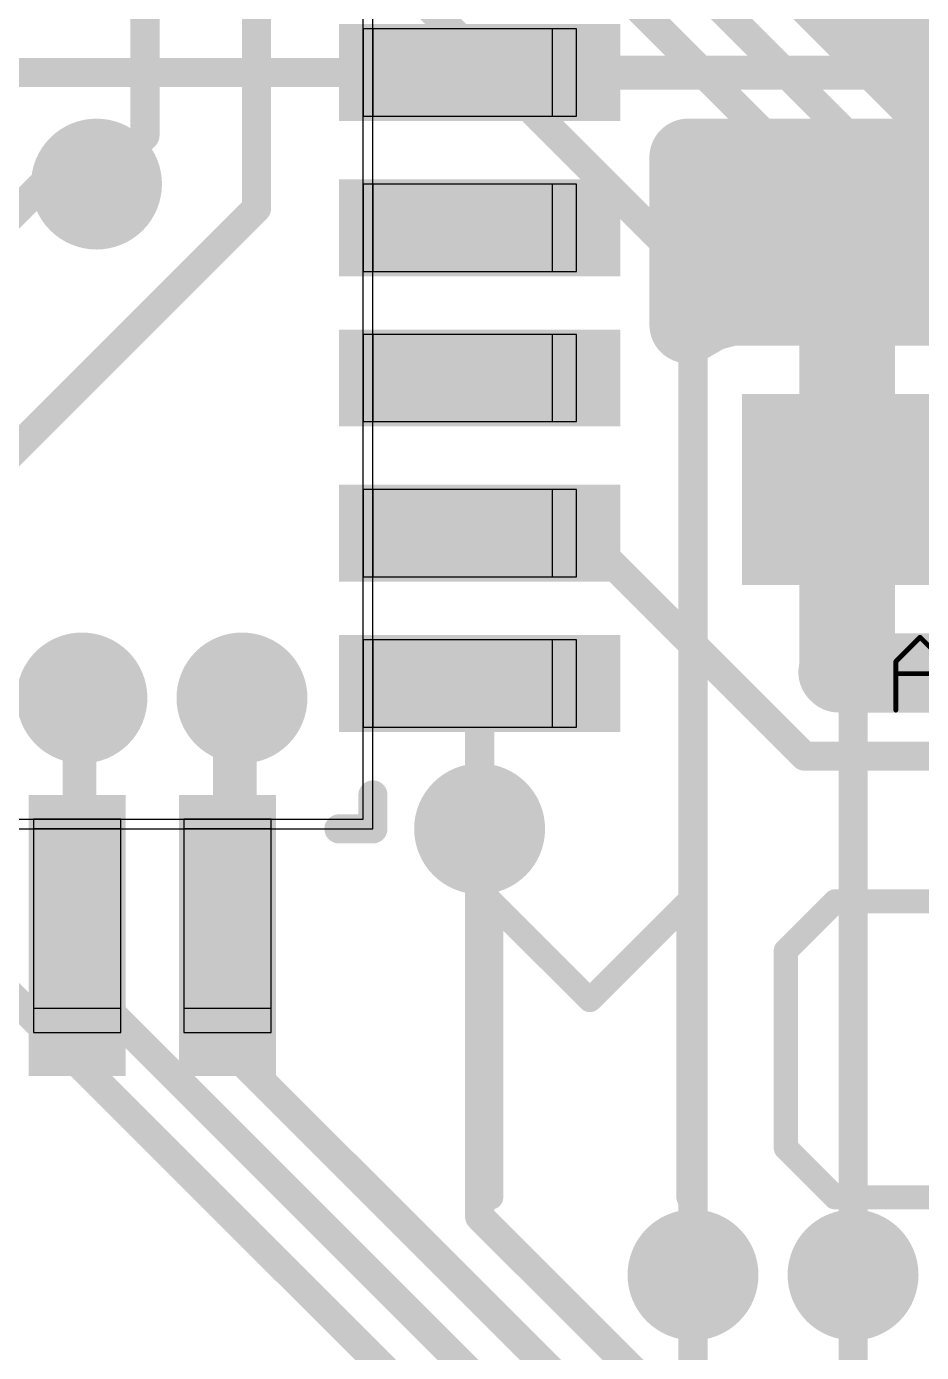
# Model space of a CAD drawing. Extents: x 0.5 to 37.4, y 3.1 to 45.2.
# Drawn here: x 24.6 to 29.29, y 14.02 to 20.97 of the extents above; entities that cross this region are included whole.
import ezdxf

# ---------------------------------------------------------------- set-up
doc = ezdxf.new("R2010")
doc.units = 0
for name, color, linetype in [('1', 22, 'CONTINUOUS'), ('121', 253, 'CONTINUOUS'), ('16', 175, 'CONTINUOUS'), ('18', 82, 'CONTINUOUS'), ('21', 253, 'CONTINUOUS'), ('25', 253, 'CONTINUOUS'), ('51', 253, 'CONTINUOUS')]:
    doc.layers.add(name, color=color, linetype=linetype)

# ---------------------------------------------------------------- blocks, each defined once
blk = doc.blocks.new('RECT')
blk.add_solid([(-0.5, -0.5), (0.5, -0.5), (-0.5, 0.5), (0.5, 0.5)])
blk = doc.blocks.new('ROUNDV')
at = {"const_width": 0.5}
blk.add_lwpolyline([(0, -0.25, 1), (0, 0.25, 1), (0, -0.25)], format="xyb", dxfattribs=at)

msp = doc.modelspace()

# ---------------------------------------------------------------- linework, layer by layer
at = {"layer": '1'}
for points, const_width in [([(19.9898, 20.7264), (26.9748, 20.7264)], 0.1524), ([(26.9748, 20.7264), (31.3436, 20.7264)], 0.1778), ([(28.067, 19.4058), (28.067, 20.2819)], 0.4064), ([(28.067, 20.2819), (31.1595, 20.2819)], 0.4064), ([(21.9964, 17.4498), (24.6888, 20.1422)], 0.1524), ([(24.6888, 20.1422), (24.9682, 20.1422)], 0.1524), ([(28.067, 19.9136), (31.3055, 19.9136)], 0.4064), ([(28.067, 19.5072), (31.3055, 19.5072)], 0.4064), ([(28.1733, 19.468), (28.069, 19.4078)], 0.4064), ([(28.2896, 19.4992), (28.1733, 19.468)], 0.4064), ([(28.8529, 19.4992), (28.2896, 19.4992)], 0.4064), ([(28.8529, 18.5888), (28.8529, 19.4992)], 0.4064), ([(29.5099, 19.4992), (28.9466, 19.4992)], 0.4064), ([(28.9466, 19.4992), (28.9466, 18.5888)], 0.4064), ([(28.069, 19.4078), (28.067, 19.4058)], 0.4064), ([(28.8529, 19.1008), (28.9466, 19.1008)], 0.4064), ([(28.8529, 18.6944), (28.9466, 18.6944)], 0.4064), ([(28.9466, 18.5888), (28.8529, 18.5888)], 0.4064), ([(28.8529, 17.5848), (28.8529, 18.4952)], 0.4064), ([(28.8529, 18.4952), (28.9466, 18.4952)], 0.4064), ([(28.9466, 18.4952), (28.9466, 17.5848)], 0.4064), ([(28.8529, 18.288), (28.9466, 18.288)], 0.4064), ([(26.9748, 18.3134), (27.5082, 18.3134)], 0.1524), ([(27.5082, 18.3134), (28.6766, 17.145)], 0.1524), ([(28.8529, 17.8816), (28.9466, 17.8816)], 0.4064), ([(28.8555, 17.5768), (28.8475, 17.5848)], 0.4064), ([(28.8475, 17.5848), (28.8529, 17.5848)], 0.4064), ([(28.9466, 17.5848), (29.5099, 17.5848)], 0.4064), ([(29.6407, 17.5768), (28.8555, 17.5768)], 0.4064), ([(26.9748, 16.764), (26.9748, 17.526)], 0.1524), ([(24.892, 17.4498), (24.8666, 17.4244)], 0.1524), ([(25.7302, 17.4498), (25.654, 17.3736)], 0.1524), ([(24.8666, 17.4244), (24.8666, 16.2052)], 0.1524), ([(25.654, 17.3736), (25.654, 16.2052)], 0.1524), ([(28.6766, 17.145), (29.8196, 17.145)], 0.1524), ([(28.0924, 13.4874), (28.0924, 14.4272)], 0.1524), ([(28.9306, 12.3444), (28.9306, 14.4272)], 0.1524)]:
    msp.add_lwpolyline(points, dxfattribs=dict(at, const_width=const_width))
for points, const_width in [([(26.9748, 20.7709, 1), (26.9748, 20.682)], 0.0889), ([(26.9748, 20.6883, 1), (26.9748, 20.7645)], 0.0762), ([(28.1686, 20.2819, 1), (27.9654, 20.2819)], 0.2032), ([(28.067, 20.3835, 1), (28.067, 20.1803)], 0.2032), ([(24.6888, 20.1803, 1), (24.6888, 20.1041)], 0.0762), ([(24.7157, 20.1153, 1), (24.6619, 20.1691)], 0.0762), ([(24.9682, 20.1041, 1), (24.9682, 20.1803)], 0.0762), ([(28.067, 20.0152, 1), (28.067, 19.812)], 0.2032), ([(28.067, 19.6088, 1), (28.067, 19.4056)], 0.2032), ([(28.147, 19.5662, 1), (28.1996, 19.3699)], 0.2032), ([(28.2241, 19.3801, 1), (28.1225, 19.556)], 0.2032), ([(28.2896, 19.6008, 1), (28.2896, 19.3976)], 0.2032), ([(28.3159, 19.4011, 1), (28.2633, 19.5973)], 0.2032), ([(28.9545, 19.4992, 1), (28.7513, 19.4992)], 0.2032), ([(28.9466, 19.6008, 1), (28.9466, 19.3976)], 0.2032), ([(29.0482, 19.4992, 1), (28.845, 19.4992)], 0.2032), ([(28.8529, 19.3976, 1), (28.8529, 19.6008)], 0.2032), ([(28.0182, 19.4958, 1), (28.1198, 19.3199)], 0.2032), ([(28.1409, 19.3361, 1), (27.9971, 19.4796)], 0.2032), ([(27.9951, 19.4776, 1), (28.1389, 19.334)], 0.2032), ([(27.9654, 19.4058, 1), (28.1686, 19.4058)], 0.2032), ([(28.8529, 19.2024, 1), (28.8529, 18.9992)], 0.2032), ([(28.9466, 18.9992, 1), (28.9466, 19.2024)], 0.2032), ([(28.8529, 18.796, 1), (28.8529, 18.5928)], 0.2032), ([(28.9466, 18.5928, 1), (28.9466, 18.796)], 0.2032), ([(28.8529, 18.6904, 1), (28.8529, 18.4872)], 0.2032), ([(28.9466, 18.4872, 1), (28.9466, 18.6904)], 0.2032), ([(28.9545, 18.4952, 1), (28.7513, 18.4952)], 0.2032), ([(28.8529, 18.5968, 1), (28.8529, 18.3936)], 0.2032), ([(28.7513, 18.5888, 1), (28.9545, 18.5888)], 0.2032), ([(29.0482, 18.4952, 1), (28.845, 18.4952)], 0.2032), ([(28.845, 18.5888, 1), (29.0482, 18.5888)], 0.2032), ([(28.9466, 18.3936, 1), (28.9466, 18.5968)], 0.2032), ([(28.8529, 18.3896, 1), (28.8529, 18.1864)], 0.2032), ([(28.9466, 18.1864, 1), (28.9466, 18.3896)], 0.2032), ([(26.9748, 18.3515, 1), (26.9748, 18.2753)], 0.0762), ([(27.5351, 18.3403, 1), (27.4813, 18.2865)], 0.0762), ([(27.5082, 18.2753, 1), (27.5082, 18.3515)], 0.0762), ([(28.8529, 17.9832, 1), (28.8529, 17.78)], 0.2032), ([(28.9466, 17.78, 1), (28.9466, 17.9832)], 0.2032), ([(28.9193, 17.6567, 1), (28.7756, 17.5129)], 0.2032), ([(28.8475, 17.6864, 1), (28.8475, 17.4832)], 0.2032), ([(28.9466, 17.6864, 1), (28.9466, 17.4832)], 0.2032), ([(28.8529, 17.4832, 1), (28.8529, 17.6864)], 0.2032), ([(28.8555, 17.6784, 1), (28.8555, 17.4752)], 0.2032), ([(28.7836, 17.5049, 1), (28.9273, 17.6487)], 0.2032), ([(28.7513, 17.5848, 1), (28.9545, 17.5848)], 0.2032), ([(28.845, 17.5848, 1), (29.0482, 17.5848)], 0.2032), ([(27.0129, 17.526, 1), (26.9367, 17.526)], 0.0762), ([(24.9189, 17.4229, 1), (24.8651, 17.4767)], 0.0762), ([(25.7571, 17.4229, 1), (25.7033, 17.4767)], 0.0762), ([(24.9047, 17.4244, 1), (24.8285, 17.4244)], 0.0762), ([(24.8397, 17.4513, 1), (24.8935, 17.3975)], 0.0762), ([(25.6921, 17.3736, 1), (25.6159, 17.3736)], 0.0762), ([(25.6271, 17.4005, 1), (25.6809, 17.3467)], 0.0762), ([(28.6766, 17.1831, 1), (28.6766, 17.1069)], 0.0762), ([(28.6497, 17.1181, 1), (28.7035, 17.1719)], 0.0762), ([(26.9367, 16.764, 1), (27.0129, 16.764)], 0.0762), ([(24.8285, 16.2052, 1), (24.9047, 16.2052)], 0.0762), ([(25.6159, 16.2052, 1), (25.6921, 16.2052)], 0.0762), ([(28.1305, 14.4272, 1), (28.0543, 14.4272)], 0.0762), ([(28.9687, 14.4272, 1), (28.8925, 14.4272)], 0.0762)]:
    msp.add_lwpolyline(points, format="xyb", dxfattribs=dict(at, const_width=const_width))
at = {"layer": '121', "const_width": 0.127}
for points in [[(27.0351, 14.8336), (27.0351, 16.3843)], [(27.0351, 16.3843), (27.5521, 15.8674)], [(27.5521, 15.8674), (28.069, 16.3843)], [(28.069, 16.3843), (28.069, 14.8336)], [(28.8372, 16.3843), (28.5788, 16.1259)], [(29.3541, 16.3843), (28.8372, 16.3843)], [(28.5788, 16.1259), (28.5788, 15.0921)], [(28.5788, 15.0921), (28.8372, 14.8336)], [(28.8372, 14.8336), (29.3541, 14.8336)]]:
    msp.add_lwpolyline(points, dxfattribs=at)
at = {"layer": '121', "const_width": 0.0635}
for points in [[(27.0669, 16.3843, 1), (27.0034, 16.3843)], [(27.0576, 16.4068, 1), (27.0127, 16.3619)], [(28.1007, 16.3843, 1), (28.0372, 16.3843)], [(28.0914, 16.3619, 1), (28.0465, 16.4068)], [(28.8372, 16.4161, 1), (28.8372, 16.3526)], [(28.8597, 16.3619, 1), (28.8148, 16.4068)], [(28.6105, 16.1259, 1), (28.547, 16.1259)], [(28.5563, 16.1483, 1), (28.6012, 16.1034)], [(27.5296, 15.8899, 1), (27.5745, 15.845)], [(27.5296, 15.845, 1), (27.5745, 15.8899)], [(28.6012, 15.1145, 1), (28.5563, 15.0696)], [(28.547, 15.0921, 1), (28.6105, 15.0921)], [(28.8372, 14.8654, 1), (28.8372, 14.8018)], [(28.8148, 14.8111, 1), (28.8597, 14.8561)], [(27.0034, 14.8336, 1), (27.0669, 14.8336)], [(28.0372, 14.8336, 1), (28.1007, 14.8336)]]:
    msp.add_lwpolyline(points, format="xyb", dxfattribs=at)
at = {"layer": '16'}
for points, const_width in [([(29.9477, 19.9644), (25.4011, 24.511)], 0.4064), ([(29.7688, 19.5326), (25.2222, 24.0792)], 0.1524), ([(28.9306, 19.939), (25.0952, 23.7744)], 0.1524), ([(28.0924, 19.685), (24.8666, 22.9108)], 0.1524), ([(25.8064, 20.0152), (25.8064, 21.5392)], 0.1524), ([(25.2222, 20.3962), (25.2222, 21.3106)], 0.1524), ([(28.7793, 21.1328), (36.2258, 21.1328)], 0.4064), ([(29.1857, 20.7264), (36.2258, 20.7264)], 0.4064), ([(24.9682, 20.1422), (25.2222, 20.3962)], 0.1524), ([(23.114, 17.3228), (25.8064, 20.0152)], 0.1524), ([(28.9306, 14.4272), (28.9306, 19.939)], 0.1524), ([(28.0924, 14.4272), (28.0924, 19.685)], 0.1524), ([(24.892, 15.9512), (24.892, 17.4498)], 0.1524), ([(25.7302, 15.5448), (25.7302, 17.4498)], 0.1524), ([(26.9748, 14.732), (26.9748, 16.764)], 0.1524), ([(27.8384, 12.573), (24.0538, 16.3576)], 0.1524), ([(27.6098, 13.2334), (24.892, 15.9512)], 0.1524), ([(27.7368, 13.5382), (25.7302, 15.5448)], 0.1524), ([(27.8638, 13.843), (26.9748, 14.732)], 0.1524)]:
    msp.add_lwpolyline(points, dxfattribs=dict(at, const_width=const_width))
for points, const_width in [([(28.7793, 21.2344, 1), (28.7793, 21.0312)], 0.2032), ([(29.1857, 20.828, 1), (29.1857, 20.6248)], 0.2032), ([(25.1841, 20.3962, 1), (25.2603, 20.3962)], 0.0762), ([(25.2491, 20.3693, 1), (25.1953, 20.4231)], 0.0762), ([(24.9413, 20.1691, 1), (24.9951, 20.1153)], 0.0762), ([(25.8333, 19.9883, 1), (25.7795, 20.0421)], 0.0762), ([(25.7683, 20.0152, 1), (25.8445, 20.0152)], 0.0762), ([(28.9687, 19.939, 1), (28.8925, 19.939)], 0.0762), ([(28.9037, 19.9121, 1), (28.9575, 19.9659)], 0.0762), ([(28.1305, 19.685, 1), (28.0543, 19.685)], 0.0762), ([(28.0655, 19.6581, 1), (28.1193, 19.7119)], 0.0762), ([(24.9301, 17.4498, 1), (24.8539, 17.4498)], 0.0762), ([(25.7683, 17.4498, 1), (25.6921, 17.4498)], 0.0762), ([(27.0129, 16.764, 1), (26.9367, 16.764)], 0.0762), ([(24.8539, 15.9512, 1), (24.9301, 15.9512)], 0.0762), ([(24.9189, 15.9781, 1), (24.8651, 15.9243)], 0.0762), ([(25.6921, 15.5448, 1), (25.7683, 15.5448)], 0.0762), ([(25.7571, 15.5717, 1), (25.7033, 15.5179)], 0.0762), ([(27.0017, 14.7589, 1), (26.9479, 14.7051)], 0.0762), ([(26.9367, 14.732, 1), (27.0129, 14.732)], 0.0762), ([(28.0543, 14.4272, 1), (28.1305, 14.4272)], 0.0762), ([(28.8925, 14.4272, 1), (28.9687, 14.4272)], 0.0762)]:
    msp.add_lwpolyline(points, format="xyb", dxfattribs=dict(at, const_width=const_width))
at = {"layer": '21', "const_width": 0.1524}
for points in [[(28.067, 19.939), (29.21, 19.939)], [(26.416, 16.764), (26.416, 16.9418)], [(26.2382, 16.764), (26.416, 16.764)]]:
    msp.add_lwpolyline(points, dxfattribs=at)
at = {"layer": '21', "const_width": 0.0762}
for points in [[(28.067, 19.9771, 1), (28.067, 19.9009)], [(29.21, 19.9009, 1), (29.21, 19.9771)], [(26.4541, 16.9418, 1), (26.3779, 16.9418)], [(26.2382, 16.8021, 1), (26.2382, 16.7259)], [(26.416, 16.7259, 1), (26.416, 16.8021)], [(26.3779, 16.764, 1), (26.4541, 16.764)]]:
    msp.add_lwpolyline(points, format="xyb", dxfattribs=at)
at = {"layer": '25', "const_width": 0.0254}
for points in [[(29.1546, 17.6405), (29.2817, 17.7676)], [(29.2817, 17.7676), (29.4088, 17.6405)], [(29.1546, 17.3863), (29.1546, 17.6405)], [(29.1546, 17.577), (29.4088, 17.577)]]:
    msp.add_lwpolyline(points, dxfattribs=at)
at = {"layer": '25', "const_width": 0.0127}
for points in [[(29.2862, 17.7721, 1), (29.2772, 17.7631)], [(29.2862, 17.7631, 1), (29.2772, 17.7721)], [(29.161, 17.6405, 1), (29.1483, 17.6405)], [(29.1501, 17.645, 1), (29.1591, 17.636)], [(29.1546, 17.5833, 1), (29.1546, 17.5706)], [(29.1483, 17.3863, 1), (29.161, 17.3863)]]:
    msp.add_lwpolyline(points, format="xyb", dxfattribs=at)
at = {"layer": '51'}
for p, q in [((26.416, 16.764), (26.416, 23.876)), ((26.3652, 16.8148), (26.3652, 23.8252)), ((26.3652, 20.955), (26.3652, 20.4978)), ((26.416, 20.955), (26.3652, 20.955)), ((27.3558, 20.955), (26.416, 20.955)), ((26.416, 20.955), (26.416, 20.4978)), ((27.3558, 20.4978), (27.3558, 20.955)), ((27.4828, 20.955), (27.3558, 20.955)), ((27.4828, 20.4978), (27.4828, 20.955)), ((26.3652, 20.4978), (26.416, 20.4978)), ((26.416, 20.4978), (27.3558, 20.4978)), ((27.3558, 20.4978), (27.4828, 20.4978)), ((26.3652, 20.1422), (26.3652, 19.685)), ((26.416, 20.1422), (26.3652, 20.1422)), ((27.3558, 20.1422), (26.416, 20.1422)), ((26.416, 20.1422), (26.416, 19.685)), ((27.3558, 19.685), (27.3558, 20.1422)), ((27.4828, 20.1422), (27.3558, 20.1422)), ((27.4828, 19.685), (27.4828, 20.1422)), ((26.3652, 19.685), (26.416, 19.685)), ((26.416, 19.685), (27.3558, 19.685)), ((27.3558, 19.685), (27.4828, 19.685)), ((26.3652, 19.3548), (26.3652, 18.8976)), ((26.416, 19.3548), (26.3652, 19.3548)), ((27.3558, 19.3548), (26.416, 19.3548)), ((26.416, 19.3548), (26.416, 18.8976)), ((27.3558, 18.8976), (27.3558, 19.3548)), ((27.4828, 19.3548), (27.3558, 19.3548)), ((27.4828, 18.8976), (27.4828, 19.3548)), ((26.3652, 18.8976), (26.416, 18.8976)), ((26.416, 18.8976), (27.3558, 18.8976)), ((27.3558, 18.8976), (27.4828, 18.8976)), ((26.3652, 18.542), (26.3652, 18.0848)), ((26.416, 18.542), (26.3652, 18.542)), ((27.3558, 18.542), (26.416, 18.542)), ((26.416, 18.542), (26.416, 18.0848)), ((27.3558, 18.0848), (27.3558, 18.542)), ((27.4828, 18.542), (27.3558, 18.542)), ((27.4828, 18.0848), (27.4828, 18.542)), ((26.3652, 18.0848), (26.416, 18.0848)), ((26.416, 18.0848), (27.3558, 18.0848)), ((27.3558, 18.0848), (27.4828, 18.0848)), ((26.3652, 17.7546), (26.3652, 17.2974)), ((26.416, 17.7546), (26.3652, 17.7546)), ((27.3558, 17.7546), (26.416, 17.7546)), ((26.416, 17.7546), (26.416, 17.2974)), ((27.3558, 17.2974), (27.3558, 17.7546)), ((27.4828, 17.7546), (27.3558, 17.7546)), ((27.4828, 17.2974), (27.4828, 17.7546)), ((26.3652, 17.2974), (26.416, 17.2974)), ((26.416, 17.2974), (27.3558, 17.2974)), ((27.3558, 17.2974), (27.4828, 17.2974)), ((19.3548, 16.8148), (26.3652, 16.8148)), ((25.0952, 16.8148), (24.638, 16.8148)), ((24.638, 16.8148), (24.638, 16.764)), ((25.0952, 16.764), (25.0952, 16.8148)), ((25.8826, 16.8148), (25.4254, 16.8148)), ((25.4254, 16.8148), (25.4254, 16.764)), ((25.8826, 16.764), (25.8826, 16.8148)), ((19.304, 16.764), (26.416, 16.764)), ((24.638, 16.764), (24.638, 15.8242)), ((25.0952, 16.764), (24.638, 16.764)), ((25.0952, 15.8242), (25.0952, 16.764)), ((25.4254, 16.764), (25.4254, 15.8242)), ((25.8826, 16.764), (25.4254, 16.764)), ((25.8826, 15.8242), (25.8826, 16.764)), ((24.638, 15.8242), (25.0952, 15.8242)), ((24.638, 15.8242), (24.638, 15.6972)), ((25.0952, 15.6972), (25.0952, 15.8242)), ((25.4254, 15.8242), (25.8826, 15.8242)), ((25.4254, 15.8242), (25.4254, 15.6972)), ((25.8826, 15.6972), (25.8826, 15.8242)), ((24.638, 15.6972), (25.0952, 15.6972)), ((25.4254, 15.6972), (25.8826, 15.6972))]:
    msp.add_line(p, q, dxfattribs=at)

# ---------------------------------------------------------------- block references
at = {"layer": '1', "xscale": 0.508, "yscale": 1.4732}
for p, rotation in [((26.9748, 20.7264), 270), ((26.9748, 19.9136), 270), ((26.9748, 19.1262), 270), ((26.9748, 18.3134), 270), ((26.9748, 17.526), 270), ((24.8666, 16.2052), 180), ((25.654, 16.2052), 180)]:
    msp.add_blockref('RECT', p, dxfattribs=dict(at, rotation=rotation))
at = {"layer": '1', "xscale": 1.1, "rotation": 180}
msp.add_blockref('RECT', (28.8998, 18.542), dxfattribs=at)
at = {"layer": '18', "xscale": 0.6858, "yscale": 0.6858}
for p in [(24.9682, 20.1422), (24.9682, 20.1422), (24.892, 17.4498), (24.892, 17.4498), (25.7302, 17.4498), (25.7302, 17.4498), (26.9748, 16.764), (26.9748, 16.764), (28.0924, 14.4272), (28.0924, 14.4272), (28.9306, 14.4272), (28.9306, 14.4272)]:
    msp.add_blockref('ROUNDV', p, dxfattribs=at)
at = {"layer": '51', "xscale": 0.5001, "yscale": 0.95, "rotation": 180}
msp.add_blockref('RECT', (29.1695, 18.5369), dxfattribs=at)

doc.saveas('drawing.dxf')
